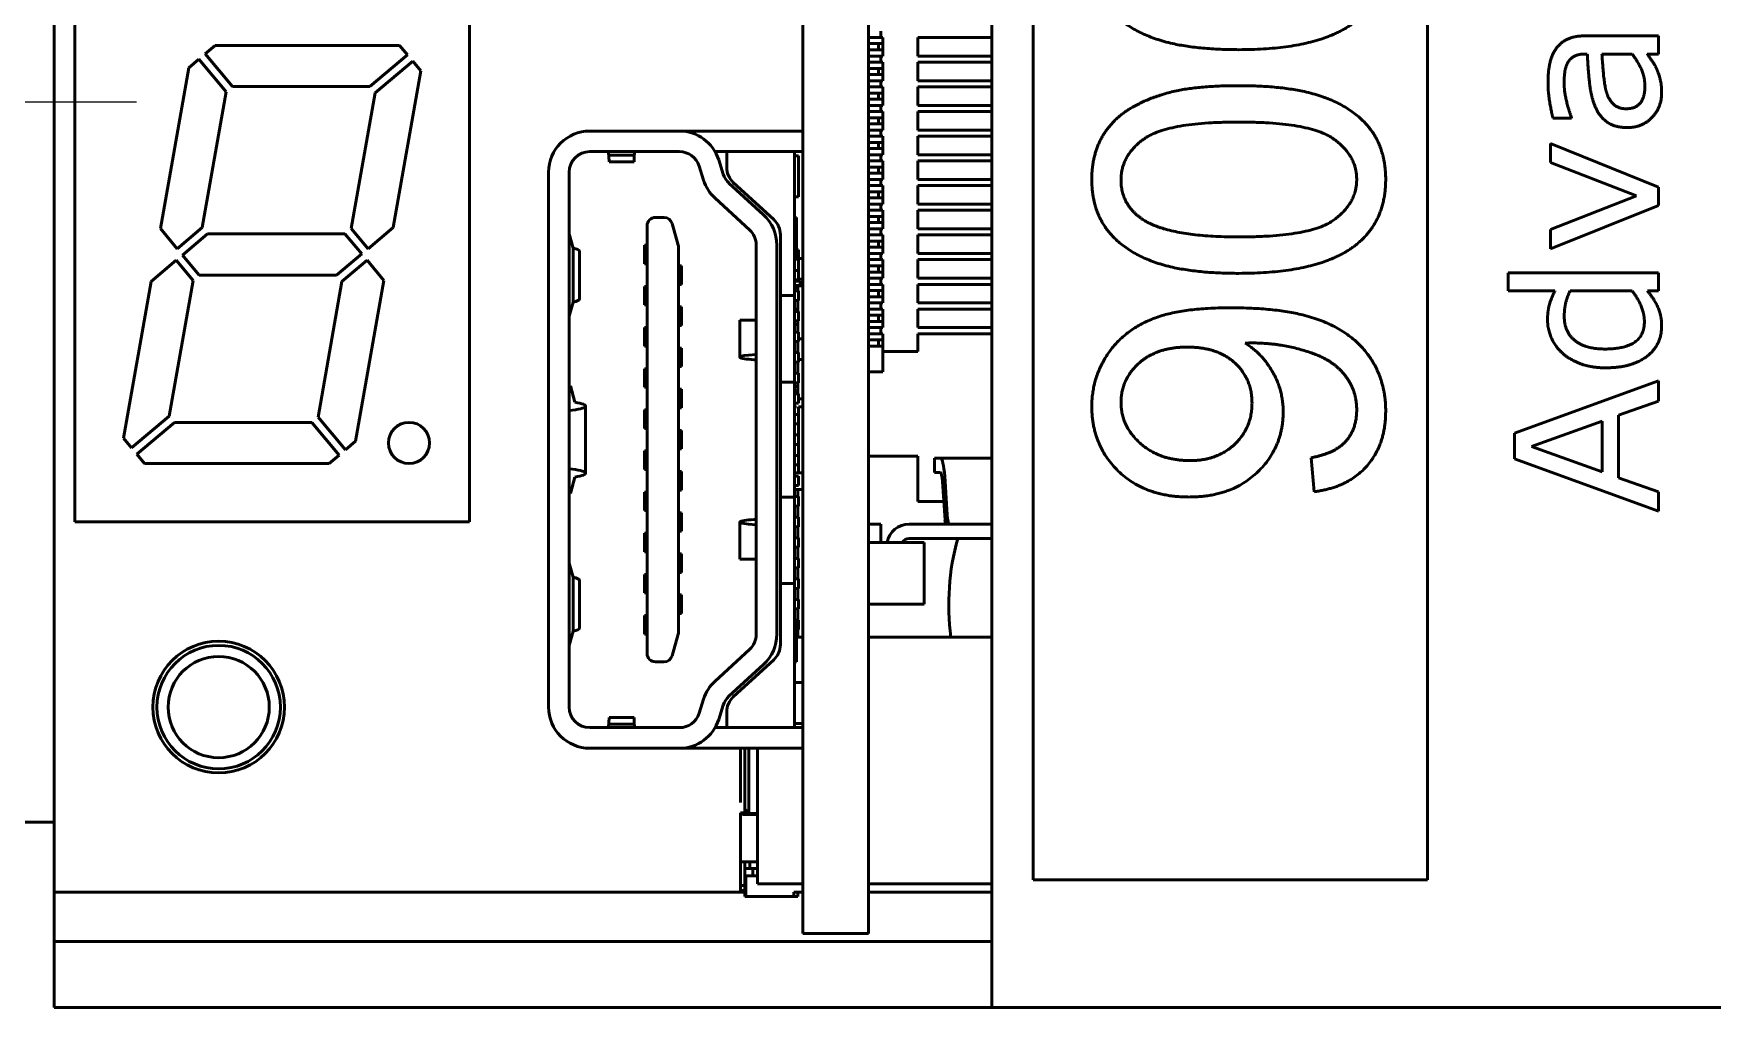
# Model space of a CAD drawing. Header units: millimetres. Extents: x 3118 to 4801, y 919 to 1849.
# Drawn here: x 3312.96 to 3353.78, y 1548.73 to 1572.4 of the extents above; entities that cross this region are included whole.
import ezdxf

# ---------------------------------------------------------------- set-up
doc = ezdxf.new("R2010")
doc.units = ezdxf.units.MM
doc.header["$LTSCALE"] = 1.8
doc.layers.add('외형선(ISO)', color=7, linetype='Continuous', lineweight=50)
doc.layers.add('중심 표식(ISO)', color=7, linetype='Continuous', lineweight=25)

msp = doc.modelspace()

# ---------------------------------------------------------------- linework, layer by layer
at = {"layer": '외형선(ISO)'}
for p, q in [((3336.26, 1642.327), (3336.26, 1548.727)), ((3333.26, 1640.527), (3333.26, 1550.527)), ((3313.46, 1639.527), (3313.46, 1551.527)), ((3337.26, 1639.227), (3337.26, 1551.827)), ((3346.845, 1551.827), (3346.845, 1639.227)), ((3331.66, 1550.527), (3331.66, 1581.427)), ((3313.96, 1573.527), (3313.96, 1560.527)), ((3323.56, 1560.527), (3323.56, 1573.527)), ((3333.56, 1572.302), (3333.26, 1572.302)), ((3333.56, 1572.452), (3333.56, 1572.302)), ((3333.61, 1572.302), (3333.56, 1572.302)), ((3333.61, 1572.302), (3333.61, 1571.852)), ((3334.46, 1572.302), (3334.46, 1571.852)), ((3336.26, 1572.302), (3334.46, 1572.302)), ((3352.467, 1572.342), (3350.684, 1572.342)), ((3352.467, 1571.899), (3352.467, 1572.342)), ((3317.131, 1571.901), (3317.376, 1572.107)), ((3317.376, 1572.107), (3317.131, 1571.901)), ((3317.797, 1571.107), (3317.131, 1571.901)), ((3317.131, 1571.901), (3317.797, 1571.107)), ((3317.376, 1572.107), (3321.859, 1572.107)), ((3317.376, 1572.107), (3321.859, 1572.107)), ((3322.053, 1571.877), (3321.136, 1571.107)), ((3322.053, 1571.877), (3321.136, 1571.107)), ((3321.859, 1572.107), (3322.053, 1571.877)), ((3321.859, 1572.107), (3322.053, 1571.877)), ((3333.498, 1572.152), (3333.26, 1572.152)), ((3333.498, 1572.002), (3333.26, 1572.002)), ((3333.56, 1571.852), (3333.26, 1571.852)), ((3333.61, 1572.152), (3333.498, 1572.152)), ((3333.498, 1572.152), (3333.498, 1572.002)), ((3333.61, 1572.002), (3333.498, 1572.002)), ((3333.61, 1571.852), (3333.56, 1571.852)), ((3333.56, 1571.852), (3333.56, 1571.702)), ((3336.26, 1571.852), (3334.46, 1571.852)), ((3350.664, 1571.899), (3350.733, 1571.899)), ((3351.09, 1571.899), (3351.824, 1571.899)), ((3352.19, 1571.899), (3352.467, 1571.899)), ((3316.042, 1567.656), (3316.732, 1571.567)), ((3316.042, 1567.656), (3316.732, 1571.567)), ((3316.732, 1571.567), (3316.977, 1571.773)), ((3316.732, 1571.567), (3316.977, 1571.773)), ((3316.977, 1571.773), (3317.644, 1570.979)), ((3316.977, 1571.773), (3317.644, 1570.979)), ((3321.264, 1570.954), (3322.181, 1571.723)), ((3322.181, 1571.723), (3321.264, 1570.954)), ((3322.375, 1571.493), (3321.703, 1567.68)), ((3322.375, 1571.493), (3321.703, 1567.68)), ((3322.181, 1571.723), (3322.375, 1571.493)), ((3322.375, 1571.493), (3322.181, 1571.723)), ((3333.56, 1571.702), (3333.26, 1571.702)), ((3333.498, 1571.552), (3333.26, 1571.552)), ((3333.61, 1571.552), (3333.498, 1571.552)), ((3333.498, 1571.552), (3333.498, 1571.402)), ((3333.61, 1571.702), (3333.56, 1571.702)), ((3333.61, 1571.702), (3333.61, 1571.252)), ((3334.46, 1571.702), (3334.46, 1571.252)), ((3336.26, 1571.702), (3334.46, 1571.702)), ((3321.136, 1571.107), (3317.797, 1571.107)), ((3321.136, 1571.107), (3317.797, 1571.107)), ((3333.498, 1571.402), (3333.26, 1571.402)), ((3333.56, 1571.252), (3333.26, 1571.252)), ((3333.56, 1571.102), (3333.26, 1571.102)), ((3333.61, 1571.402), (3333.498, 1571.402)), ((3333.61, 1571.252), (3333.56, 1571.252)), ((3333.56, 1571.252), (3333.56, 1571.102)), ((3333.61, 1571.102), (3333.56, 1571.102)), ((3333.61, 1571.102), (3333.61, 1570.652)), ((3336.26, 1571.252), (3334.46, 1571.252)), ((3334.46, 1571.102), (3334.46, 1570.652)), ((3336.26, 1571.102), (3334.46, 1571.102)), ((3317.644, 1570.979), (3317.062, 1567.68)), ((3317.644, 1570.979), (3317.062, 1567.68)), ((3320.683, 1567.656), (3321.264, 1570.954)), ((3320.683, 1567.656), (3321.264, 1570.954)), ((3333.498, 1570.952), (3333.26, 1570.952)), ((3333.498, 1570.802), (3333.26, 1570.802)), ((3333.56, 1570.652), (3333.26, 1570.652)), ((3333.61, 1570.952), (3333.498, 1570.952)), ((3333.498, 1570.952), (3333.498, 1570.802)), ((3333.61, 1570.802), (3333.498, 1570.802)), ((3333.61, 1570.652), (3333.56, 1570.652)), ((3333.56, 1570.652), (3333.56, 1570.502)), ((3336.26, 1570.652), (3334.46, 1570.652)), ((3333.56, 1570.502), (3333.26, 1570.502)), ((3333.498, 1570.352), (3333.26, 1570.352)), ((3333.498, 1570.202), (3333.26, 1570.202)), ((3333.61, 1570.352), (3333.498, 1570.352)), ((3333.498, 1570.352), (3333.498, 1570.202)), ((3333.61, 1570.202), (3333.498, 1570.202)), ((3333.61, 1570.502), (3333.56, 1570.502)), ((3333.61, 1570.502), (3333.61, 1570.052)), ((3334.46, 1570.502), (3334.46, 1570.052)), ((3336.26, 1570.502), (3334.46, 1570.502)), ((3349.898, 1570.344), (3350.347, 1570.344)), ((3350.347, 1570.344), (3350.347, 1570.367)), ((3328.663, 1570.027), (3326.48, 1570.027)), ((3328.663, 1570.027), (3331.66, 1570.027)), ((3333.56, 1570.052), (3333.26, 1570.052)), ((3333.56, 1569.902), (3333.26, 1569.902)), ((3333.61, 1570.052), (3333.56, 1570.052)), ((3333.56, 1570.052), (3333.56, 1569.902)), ((3333.61, 1569.902), (3333.56, 1569.902)), ((3333.61, 1569.902), (3333.61, 1569.452)), ((3336.26, 1570.052), (3334.46, 1570.052)), ((3334.46, 1569.902), (3334.46, 1569.452)), ((3336.26, 1569.902), (3334.46, 1569.902)), ((3326.48, 1569.527), (3328.663, 1569.527)), ((3326.947, 1569.443), (3326.932, 1569.527)), ((3327.562, 1569.443), (3326.947, 1569.443)), ((3327.562, 1569.443), (3327.577, 1569.527)), ((3329.529, 1569.527), (3329.81, 1569.527)), ((3331.46, 1569.527), (3329.81, 1569.527)), ((3329.81, 1569.527), (3329.81, 1569.147)), ((3331.46, 1566.527), (3331.46, 1569.527)), ((3331.46, 1569.527), (3331.66, 1569.527)), ((3331.46, 1569.427), (3331.56, 1569.427)), ((3331.56, 1569.427), (3331.56, 1568.427)), ((3333.498, 1569.752), (3333.26, 1569.752)), ((3333.498, 1569.602), (3333.26, 1569.602)), ((3333.56, 1569.452), (3333.26, 1569.452)), ((3333.61, 1569.752), (3333.498, 1569.752)), ((3333.498, 1569.752), (3333.498, 1569.602)), ((3333.61, 1569.602), (3333.498, 1569.602)), ((3333.61, 1569.452), (3333.56, 1569.452)), ((3333.56, 1569.452), (3333.56, 1569.302)), ((3336.26, 1569.452), (3334.46, 1569.452)), ((3349.841, 1569.724), (3349.841, 1569.262)), ((3352.467, 1568.662), (3349.841, 1569.724)), ((3325.48, 1569.027), (3325.48, 1556.027)), ((3325.98, 1556.027), (3325.98, 1569.027)), ((3326.951, 1569.277), (3327.558, 1569.277)), ((3329.14, 1569.178), (3329.249, 1568.832)), ((3329.726, 1568.983), (3329.617, 1569.328)), ((3333.56, 1569.302), (3333.26, 1569.302)), ((3333.498, 1569.152), (3333.26, 1569.152)), ((3333.498, 1569.002), (3333.26, 1569.002)), ((3333.61, 1569.152), (3333.498, 1569.152)), ((3333.498, 1569.152), (3333.498, 1569.002)), ((3333.61, 1569.002), (3333.498, 1569.002)), ((3333.61, 1569.302), (3333.56, 1569.302)), ((3333.61, 1569.302), (3333.61, 1568.852)), ((3334.46, 1569.302), (3334.46, 1568.852)), ((3336.26, 1569.302), (3334.46, 1569.302)), ((3349.841, 1569.262), (3351.93, 1568.456)), ((3330.705, 1567.994), (3329.865, 1568.765)), ((3329.971, 1568.779), (3330.953, 1567.876)), ((3333.56, 1568.852), (3333.26, 1568.852)), ((3333.56, 1568.702), (3333.26, 1568.702)), ((3333.61, 1568.852), (3333.56, 1568.852)), ((3333.56, 1568.852), (3333.56, 1568.702)), ((3333.61, 1568.702), (3333.56, 1568.702)), ((3333.61, 1568.702), (3333.61, 1568.252)), ((3336.26, 1568.852), (3334.46, 1568.852)), ((3334.46, 1568.702), (3334.46, 1568.252)), ((3336.26, 1568.702), (3334.46, 1568.702)), ((3352.467, 1568.219), (3352.467, 1568.662)), ((3329.527, 1568.396), (3330.367, 1567.626)), ((3331.46, 1568.427), (3331.56, 1568.427)), ((3333.498, 1568.552), (3333.26, 1568.552)), ((3333.498, 1568.402), (3333.26, 1568.402)), ((3333.56, 1568.252), (3333.26, 1568.252)), ((3333.61, 1568.552), (3333.498, 1568.552)), ((3333.498, 1568.552), (3333.498, 1568.402)), ((3333.61, 1568.402), (3333.498, 1568.402)), ((3333.61, 1568.252), (3333.56, 1568.252)), ((3333.56, 1568.252), (3333.56, 1568.102)), ((3336.26, 1568.252), (3334.46, 1568.252)), ((3351.93, 1568.456), (3349.841, 1567.639)), ((3349.841, 1567.162), (3352.467, 1568.219)), ((3328.291, 1567.927), (3328.077, 1567.927)), ((3328.634, 1567.254), (3328.483, 1567.782)), ((3331.46, 1567.927), (3331.51, 1567.927)), ((3331.51, 1567.927), (3331.51, 1566.927)), ((3333.56, 1568.102), (3333.26, 1568.102)), ((3333.498, 1567.952), (3333.26, 1567.952)), ((3333.498, 1567.802), (3333.26, 1567.802)), ((3333.61, 1567.952), (3333.498, 1567.952)), ((3333.498, 1567.952), (3333.498, 1567.802)), ((3333.61, 1567.802), (3333.498, 1567.802)), ((3333.61, 1568.102), (3333.56, 1568.102)), ((3333.61, 1568.102), (3333.61, 1567.652)), ((3334.46, 1568.102), (3334.46, 1567.652)), ((3336.26, 1568.102), (3334.46, 1568.102)), ((3316.452, 1567.168), (3316.042, 1567.656)), ((3316.452, 1567.168), (3316.042, 1567.656)), ((3317.062, 1567.68), (3316.452, 1567.168)), ((3317.062, 1567.68), (3316.452, 1567.168)), ((3316.58, 1567.015), (3317.191, 1567.527)), ((3316.58, 1567.015), (3317.191, 1567.527)), ((3317.191, 1567.527), (3320.53, 1567.527)), ((3317.191, 1567.527), (3320.53, 1567.527)), ((3320.53, 1567.527), (3320.939, 1567.04)), ((3320.53, 1567.527), (3320.939, 1567.04)), ((3321.092, 1567.168), (3320.683, 1567.656)), ((3321.092, 1567.168), (3320.683, 1567.656)), ((3321.703, 1567.68), (3321.092, 1567.168)), ((3321.703, 1567.68), (3321.092, 1567.168)), ((3326.075, 1567.184), (3325.98, 1567.527)), ((3327.877, 1567.727), (3327.877, 1557.327)), ((3331.115, 1567.508), (3331.115, 1566.527)), ((3333.56, 1567.652), (3333.26, 1567.652)), ((3333.56, 1567.502), (3333.26, 1567.502)), ((3333.498, 1567.352), (3333.26, 1567.352)), ((3333.61, 1567.352), (3333.498, 1567.352)), ((3333.498, 1567.352), (3333.498, 1567.202)), ((3333.61, 1567.652), (3333.56, 1567.652)), ((3333.56, 1567.652), (3333.56, 1567.502)), ((3333.61, 1567.502), (3333.56, 1567.502)), ((3333.61, 1567.502), (3333.61, 1567.052)), ((3336.26, 1567.652), (3334.46, 1567.652)), ((3334.46, 1567.502), (3334.46, 1567.052)), ((3336.26, 1567.502), (3334.46, 1567.502)), ((3349.841, 1567.639), (3349.841, 1567.162)), ((3316.989, 1566.527), (3316.58, 1567.015)), ((3316.989, 1566.527), (3316.58, 1567.015)), ((3320.939, 1567.04), (3320.328, 1566.527)), ((3320.328, 1566.527), (3320.939, 1567.04)), ((3326.075, 1567.184), (3326.075, 1565.87)), ((3326.23, 1567.108), (3326.23, 1565.947)), ((3327.81, 1566.802), (3327.81, 1567.252)), ((3327.81, 1567.252), (3327.877, 1567.252)), ((3328.642, 1557.855), (3328.642, 1567.199)), ((3330.53, 1567.257), (3330.53, 1557.797)), ((3331.03, 1557.797), (3331.03, 1567.257)), ((3331.46, 1566.927), (3331.51, 1566.927)), ((3331.56, 1567.142), (3331.51, 1567.142)), ((3331.56, 1566.912), (3331.56, 1567.142)), ((3331.66, 1566.927), (3331.56, 1566.927)), ((3333.498, 1567.202), (3333.26, 1567.202)), ((3333.56, 1567.052), (3333.26, 1567.052)), ((3333.61, 1567.202), (3333.498, 1567.202)), ((3333.61, 1567.052), (3333.56, 1567.052)), ((3333.56, 1567.052), (3333.56, 1566.902)), ((3336.26, 1567.052), (3334.46, 1567.052)), ((3315.816, 1566.374), (3316.427, 1566.886)), ((3315.816, 1566.374), (3316.427, 1566.886)), ((3316.427, 1566.886), (3316.836, 1566.399)), ((3316.427, 1566.886), (3316.836, 1566.399)), ((3320.328, 1566.527), (3316.989, 1566.527)), ((3320.328, 1566.527), (3316.989, 1566.527)), ((3320.457, 1566.374), (3321.067, 1566.886)), ((3320.457, 1566.374), (3321.067, 1566.886)), ((3321.067, 1566.886), (3321.477, 1566.399)), ((3321.067, 1566.886), (3321.477, 1566.399)), ((3327.81, 1566.802), (3327.877, 1566.802)), ((3328.642, 1566.752), (3328.71, 1566.752)), ((3328.71, 1566.302), (3328.71, 1566.752)), ((3331.115, 1566.027), (3331.115, 1566.527)), ((3331.56, 1566.912), (3331.46, 1566.912)), ((3331.56, 1566.642), (3331.46, 1566.642)), ((3331.46, 1566.027), (3331.46, 1566.527)), ((3331.56, 1566.912), (3331.56, 1566.777)), ((3331.56, 1566.777), (3331.56, 1566.642)), ((3331.56, 1566.412), (3331.56, 1566.642)), ((3333.56, 1566.902), (3333.26, 1566.902)), ((3333.498, 1566.752), (3333.26, 1566.752)), ((3333.498, 1566.602), (3333.26, 1566.602)), ((3333.61, 1566.752), (3333.498, 1566.752)), ((3333.498, 1566.752), (3333.498, 1566.602)), ((3333.61, 1566.602), (3333.498, 1566.602)), ((3333.61, 1566.902), (3333.56, 1566.902)), ((3333.61, 1566.902), (3333.61, 1566.452)), ((3334.46, 1566.902), (3334.46, 1566.452)), ((3336.26, 1566.902), (3334.46, 1566.902)), ((3348.81, 1566.584), (3348.81, 1566.142)), ((3352.467, 1566.584), (3348.81, 1566.584)), ((3352.467, 1566.142), (3352.467, 1566.584)), ((3315.144, 1562.562), (3315.816, 1566.374)), ((3315.144, 1562.562), (3315.816, 1566.374)), ((3316.836, 1566.399), (3316.255, 1563.1)), ((3316.836, 1566.399), (3316.255, 1563.1)), ((3319.875, 1563.076), (3320.457, 1566.374)), ((3319.875, 1563.076), (3320.457, 1566.374)), ((3321.477, 1566.399), (3320.787, 1562.488)), ((3321.477, 1566.399), (3320.787, 1562.488)), ((3327.81, 1565.802), (3327.81, 1566.252)), ((3327.81, 1566.252), (3327.877, 1566.252)), ((3328.642, 1566.302), (3328.71, 1566.302)), ((3331.56, 1566.412), (3331.46, 1566.412)), ((3331.599, 1566.377), (3331.46, 1566.377)), ((3331.599, 1566.277), (3331.46, 1566.277)), ((3331.54, 1566.227), (3331.46, 1566.227)), ((3331.56, 1566.142), (3331.46, 1566.142)), ((3331.54, 1566.391), (3331.54, 1566.412)), ((3331.54, 1566.391), (3331.54, 1566.377)), ((3331.54, 1566.277), (3331.54, 1566.266)), ((3331.66, 1566.266), (3331.54, 1566.266)), ((3331.54, 1566.227), (3331.54, 1566.266)), ((3331.54, 1566.177), (3331.54, 1566.227)), ((3331.54, 1566.177), (3331.54, 1566.142)), ((3331.56, 1566.426), (3331.56, 1566.377)), ((3331.56, 1566.426), (3331.66, 1566.426)), ((3331.56, 1566.266), (3331.56, 1566.277)), ((3331.56, 1565.912), (3331.56, 1566.142)), ((3331.599, 1566.277), (3331.599, 1566.377)), ((3331.66, 1566.331), (3331.599, 1566.331)), ((3333.56, 1566.452), (3333.26, 1566.452)), ((3333.56, 1566.302), (3333.26, 1566.302)), ((3333.498, 1566.152), (3333.26, 1566.152)), ((3333.61, 1566.152), (3333.498, 1566.152)), ((3333.498, 1566.152), (3333.498, 1566.002)), ((3333.61, 1566.452), (3333.56, 1566.452)), ((3333.56, 1566.452), (3333.56, 1566.302)), ((3333.61, 1566.302), (3333.56, 1566.302)), ((3333.61, 1566.302), (3333.61, 1565.852)), ((3336.26, 1566.452), (3334.46, 1566.452)), ((3334.46, 1566.302), (3334.46, 1565.852)), ((3336.26, 1566.302), (3334.46, 1566.302)), ((3348.81, 1566.142), (3349.947, 1566.142)), ((3350.313, 1566.142), (3351.821, 1566.142)), ((3352.193, 1566.142), (3352.467, 1566.142)), ((3326.075, 1565.87), (3325.98, 1565.527)), ((3327.81, 1565.802), (3327.877, 1565.802)), ((3328.642, 1565.752), (3328.71, 1565.752)), ((3328.71, 1565.302), (3328.71, 1565.752)), ((3331.46, 1566.027), (3331.115, 1566.027)), ((3331.115, 1565.527), (3331.115, 1566.027)), ((3331.46, 1565.527), (3331.46, 1566.027)), ((3331.56, 1565.912), (3331.46, 1565.912)), ((3331.49, 1565.677), (3331.54, 1565.727)), ((3331.54, 1565.912), (3331.54, 1565.727)), ((3331.54, 1565.727), (3331.54, 1565.642)), ((3333.498, 1566.002), (3333.26, 1566.002)), ((3333.56, 1565.852), (3333.26, 1565.852)), ((3333.56, 1565.702), (3333.26, 1565.702)), ((3333.61, 1566.002), (3333.498, 1566.002)), ((3333.61, 1565.852), (3333.56, 1565.852)), ((3333.56, 1565.852), (3333.56, 1565.702)), ((3333.61, 1565.702), (3333.56, 1565.702)), ((3333.61, 1565.702), (3333.61, 1565.252)), ((3336.26, 1565.852), (3334.46, 1565.852)), ((3334.46, 1565.702), (3334.46, 1565.252)), ((3336.26, 1565.702), (3334.46, 1565.702)), ((3328.642, 1565.302), (3328.71, 1565.302)), ((3330.337, 1565.434), (3330.13, 1565.434)), ((3330.13, 1565.434), (3330.13, 1564.531)), ((3330.337, 1565.434), (3330.53, 1565.434)), ((3331.115, 1564.427), (3331.115, 1565.527)), ((3331.46, 1565.647), (3331.49, 1565.677)), ((3331.56, 1565.642), (3331.46, 1565.642)), ((3331.46, 1564.427), (3331.46, 1565.527)), ((3331.56, 1565.412), (3331.46, 1565.412)), ((3331.46, 1565.327), (3331.54, 1565.327)), ((3331.54, 1565.412), (3331.54, 1565.142)), ((3331.56, 1565.412), (3331.56, 1565.642)), ((3333.498, 1565.552), (3333.26, 1565.552)), ((3333.498, 1565.402), (3333.26, 1565.402)), ((3333.61, 1565.552), (3333.498, 1565.552)), ((3333.498, 1565.552), (3333.498, 1565.402)), ((3333.61, 1565.402), (3333.498, 1565.402)), ((3327.81, 1564.802), (3327.81, 1565.252)), ((3327.81, 1565.252), (3327.877, 1565.252)), ((3331.56, 1565.142), (3331.46, 1565.142)), ((3331.56, 1564.912), (3331.46, 1564.912)), ((3331.54, 1564.912), (3331.54, 1564.642)), ((3331.56, 1564.912), (3331.56, 1565.142)), ((3331.56, 1564.977), (3331.66, 1564.977)), ((3333.56, 1565.252), (3333.26, 1565.252)), ((3333.56, 1565.102), (3333.26, 1565.102)), ((3333.498, 1564.952), (3333.26, 1564.952)), ((3333.61, 1564.952), (3333.498, 1564.952)), ((3333.498, 1564.952), (3333.498, 1564.802)), ((3333.61, 1565.252), (3333.56, 1565.252)), ((3333.56, 1565.252), (3333.56, 1565.102)), ((3333.61, 1565.102), (3333.56, 1565.102)), ((3333.61, 1565.102), (3333.61, 1564.672)), ((3336.26, 1565.252), (3334.46, 1565.252)), ((3334.46, 1565.102), (3334.46, 1564.672)), ((3336.26, 1565.102), (3334.46, 1565.102)), ((3327.81, 1564.802), (3327.877, 1564.802)), ((3328.642, 1564.752), (3328.71, 1564.752)), ((3328.71, 1564.302), (3328.71, 1564.752)), ((3330.337, 1564.581), (3330.53, 1564.6)), ((3331.56, 1564.642), (3331.46, 1564.642)), ((3331.56, 1564.412), (3331.56, 1564.642)), ((3331.66, 1564.477), (3331.56, 1564.477)), ((3333.498, 1564.802), (3333.26, 1564.802)), ((3333.61, 1564.802), (3333.498, 1564.802)), ((3333.61, 1564.672), (3333.61, 1564.177)), ((3334.46, 1564.672), (3333.61, 1564.672)), ((3327.81, 1563.802), (3327.81, 1564.252)), ((3327.81, 1564.252), (3327.877, 1564.252)), ((3328.642, 1564.302), (3328.71, 1564.302)), ((3331.115, 1563.927), (3331.115, 1564.427)), ((3331.46, 1563.927), (3331.46, 1564.427)), ((3331.56, 1564.412), (3331.46, 1564.412)), ((3331.56, 1564.142), (3331.46, 1564.142)), ((3331.54, 1564.412), (3331.54, 1564.142)), ((3331.56, 1563.912), (3331.56, 1564.142)), ((3333.26, 1564.177), (3333.61, 1564.177)), ((3325.98, 1563.839), (3326.011, 1563.839)), ((3326.119, 1563.436), (3326.011, 1563.839)), ((3327.81, 1563.802), (3327.877, 1563.802)), ((3328.642, 1563.752), (3328.71, 1563.752)), ((3328.71, 1563.302), (3328.71, 1563.752)), ((3331.46, 1563.927), (3331.115, 1563.927)), ((3331.115, 1563.427), (3331.115, 1563.927)), ((3331.46, 1563.427), (3331.46, 1563.927)), ((3331.56, 1563.912), (3331.46, 1563.912)), ((3331.46, 1563.817), (3331.54, 1563.817)), ((3331.54, 1563.717), (3331.46, 1563.717)), ((3331.54, 1563.912), (3331.54, 1563.817)), ((3331.54, 1563.717), (3331.54, 1563.817)), ((3331.54, 1563.717), (3331.54, 1563.647)), ((3352.467, 1563.959), (3348.967, 1562.684)), ((3352.467, 1563.464), (3352.467, 1563.959)), ((3326.38, 1563.344), (3326.38, 1561.71)), ((3327.81, 1562.802), (3327.81, 1563.252)), ((3327.81, 1563.252), (3327.877, 1563.252)), ((3328.642, 1563.302), (3328.71, 1563.302)), ((3331.115, 1561.627), (3331.115, 1563.427)), ((3331.56, 1563.642), (3331.46, 1563.642)), ((3331.46, 1561.627), (3331.46, 1563.427)), ((3331.56, 1563.412), (3331.46, 1563.412)), ((3331.51, 1563.327), (3331.497, 1563.327)), ((3331.54, 1563.647), (3331.54, 1563.642)), ((3331.56, 1563.412), (3331.56, 1563.642)), ((3331.56, 1563.517), (3331.66, 1563.517)), ((3331.56, 1563.327), (3331.66, 1563.327)), ((3331.56, 1563.177), (3331.56, 1563.327)), ((3351.496, 1563.122), (3352.467, 1563.464)), ((3316.255, 1563.1), (3315.338, 1562.331)), ((3316.255, 1563.1), (3315.338, 1562.331)), ((3315.466, 1562.178), (3316.383, 1562.947)), ((3316.383, 1562.947), (3315.466, 1562.178)), ((3316.383, 1562.947), (3319.722, 1562.947)), ((3316.383, 1562.947), (3319.722, 1562.947)), ((3319.722, 1562.947), (3320.388, 1562.153)), ((3319.722, 1562.947), (3320.388, 1562.153)), ((3320.542, 1562.282), (3319.875, 1563.076)), ((3319.875, 1563.076), (3320.542, 1562.282)), ((3331.56, 1563.142), (3331.46, 1563.142)), ((3331.56, 1562.912), (3331.46, 1562.912)), ((3331.56, 1563.142), (3331.56, 1563.177)), ((3331.56, 1562.912), (3331.56, 1563.142)), ((3331.56, 1562.912), (3331.56, 1562.904)), ((3331.56, 1562.642), (3331.56, 1562.904)), ((3349.373, 1562.362), (3351.093, 1562.976)), ((3351.093, 1562.976), (3351.093, 1561.744)), ((3351.496, 1561.599), (3351.496, 1563.122)), ((3315.338, 1562.331), (3315.144, 1562.562)), ((3315.144, 1562.562), (3315.338, 1562.331)), ((3320.787, 1562.488), (3320.542, 1562.282)), ((3320.542, 1562.282), (3320.787, 1562.488)), ((3327.81, 1562.802), (3327.877, 1562.802)), ((3328.642, 1562.752), (3328.71, 1562.752)), ((3328.71, 1562.302), (3328.71, 1562.752)), ((3331.56, 1562.642), (3331.46, 1562.642)), ((3331.56, 1562.412), (3331.56, 1562.642)), ((3348.967, 1562.684), (3348.967, 1562.062)), ((3315.66, 1561.947), (3315.466, 1562.178)), ((3315.466, 1562.178), (3315.66, 1561.947)), ((3320.388, 1562.153), (3320.143, 1561.947)), ((3320.388, 1562.153), (3320.143, 1561.947)), ((3327.81, 1561.802), (3327.81, 1562.252)), ((3327.81, 1562.252), (3327.877, 1562.252)), ((3328.642, 1562.302), (3328.71, 1562.302)), ((3331.56, 1562.412), (3331.46, 1562.412)), ((3331.56, 1562.142), (3331.46, 1562.142)), ((3331.56, 1562.142), (3331.56, 1562.412)), ((3331.56, 1561.912), (3331.56, 1562.142)), ((3333.26, 1562.127), (3334.46, 1562.127)), ((3334.46, 1561.027), (3334.46, 1562.127)), ((3335.005, 1562.077), (3334.86, 1562.077)), ((3334.86, 1561.727), (3334.86, 1562.077)), ((3336.26, 1562.077), (3335.005, 1562.077)), ((3344.018, 1562.088), (3344.092, 1561.261)), ((3348.967, 1562.062), (3352.467, 1560.787)), ((3351.093, 1561.744), (3349.373, 1562.362)), ((3320.143, 1561.947), (3315.66, 1561.947)), ((3320.143, 1561.947), (3315.66, 1561.947)), ((3326.119, 1561.618), (3326.011, 1561.216)), ((3327.81, 1561.802), (3327.877, 1561.802)), ((3328.642, 1561.752), (3328.71, 1561.752)), ((3328.71, 1561.302), (3328.71, 1561.752)), ((3331.115, 1561.127), (3331.115, 1561.627)), ((3331.56, 1561.912), (3331.46, 1561.912)), ((3331.56, 1561.642), (3331.46, 1561.642)), ((3331.46, 1561.127), (3331.46, 1561.627)), ((3331.497, 1561.717), (3331.51, 1561.717)), ((3331.56, 1561.717), (3331.51, 1561.717)), ((3331.56, 1561.867), (3331.56, 1561.912)), ((3331.56, 1561.717), (3331.56, 1561.867)), ((3331.66, 1561.717), (3331.56, 1561.717)), ((3331.56, 1561.412), (3331.56, 1561.642)), ((3335.005, 1561.727), (3334.86, 1561.727)), ((3335.171, 1560.698), (3335.11, 1561.637)), ((3325.98, 1561.216), (3326.011, 1561.216)), ((3327.81, 1560.802), (3327.81, 1561.252)), ((3327.81, 1561.252), (3327.877, 1561.252)), ((3328.642, 1561.302), (3328.71, 1561.302)), ((3331.56, 1561.412), (3331.46, 1561.412)), ((3331.46, 1561.317), (3331.49, 1561.317)), ((3331.66, 1561.317), (3331.49, 1561.317)), ((3331.54, 1561.317), (3331.54, 1561.304)), ((3331.54, 1561.304), (3331.54, 1561.142)), ((3335.058, 1561.507), (3335.118, 1560.568)), ((3352.467, 1561.259), (3351.496, 1561.599)), ((3352.467, 1560.787), (3352.467, 1561.259)), ((3327.81, 1560.802), (3327.877, 1560.802)), ((3331.46, 1561.127), (3331.115, 1561.127)), ((3331.115, 1560.627), (3331.115, 1561.127)), ((3331.56, 1561.142), (3331.46, 1561.142)), ((3331.46, 1560.627), (3331.46, 1561.127)), ((3331.56, 1560.912), (3331.46, 1560.912)), ((3331.54, 1560.912), (3331.54, 1560.642)), ((3331.56, 1560.912), (3331.56, 1561.142)), ((3334.46, 1561.027), (3335.089, 1561.027)), ((3313.96, 1560.527), (3323.56, 1560.527)), ((3328.642, 1560.752), (3328.71, 1560.752)), ((3328.71, 1560.302), (3328.71, 1560.752)), ((3330.13, 1559.621), (3330.13, 1560.524)), ((3330.53, 1560.455), (3330.337, 1560.473)), ((3331.115, 1559.527), (3331.115, 1560.627)), ((3331.56, 1560.642), (3331.46, 1560.642)), ((3331.46, 1559.527), (3331.46, 1560.627)), ((3331.56, 1560.412), (3331.46, 1560.412)), ((3331.54, 1560.412), (3331.54, 1560.142)), ((3331.56, 1560.412), (3331.56, 1560.642)), ((3333.26, 1560.477), (3333.56, 1560.477)), ((3333.56, 1560.027), (3333.56, 1560.477)), ((3336.26, 1560.477), (3334.25, 1560.477)), ((3327.81, 1559.802), (3327.81, 1560.252)), ((3327.81, 1560.252), (3327.877, 1560.252)), ((3328.642, 1560.302), (3328.71, 1560.302)), ((3331.56, 1560.142), (3331.46, 1560.142)), ((3331.56, 1559.912), (3331.56, 1560.142)), ((3333.66, 1560.027), (3333.26, 1560.027)), ((3333.66, 1560.027), (3334.21, 1560.027)), ((3334.61, 1560.027), (3334.21, 1560.027)), ((3334.25, 1560.127), (3336.26, 1560.127)), ((3334.61, 1558.527), (3334.61, 1560.027)), ((3327.81, 1559.802), (3327.877, 1559.802)), ((3328.642, 1559.752), (3328.71, 1559.752)), ((3328.71, 1559.302), (3328.71, 1559.752)), ((3330.13, 1559.621), (3330.337, 1559.621)), ((3330.53, 1559.621), (3330.337, 1559.621)), ((3331.56, 1559.912), (3331.46, 1559.912)), ((3331.56, 1559.642), (3331.46, 1559.642)), ((3331.54, 1559.912), (3331.54, 1559.642)), ((3331.56, 1559.412), (3331.56, 1559.642)), ((3326.075, 1559.184), (3325.98, 1559.527)), ((3326.075, 1559.184), (3326.075, 1557.87)), ((3327.81, 1558.802), (3327.81, 1559.252)), ((3327.81, 1559.252), (3327.877, 1559.252)), ((3328.642, 1559.302), (3328.71, 1559.302)), ((3331.115, 1559.027), (3331.115, 1559.527)), ((3331.46, 1559.027), (3331.46, 1559.527)), ((3331.56, 1559.412), (3331.46, 1559.412)), ((3331.54, 1559.412), (3331.54, 1559.142)), ((3326.23, 1559.108), (3326.23, 1557.947)), ((3327.81, 1558.802), (3327.877, 1558.802)), ((3331.46, 1559.027), (3331.115, 1559.027)), ((3331.115, 1558.527), (3331.115, 1559.027)), ((3331.56, 1559.142), (3331.46, 1559.142)), ((3331.46, 1558.527), (3331.46, 1559.027)), ((3331.56, 1558.912), (3331.46, 1558.912)), ((3331.54, 1558.912), (3331.54, 1558.642)), ((3331.56, 1558.912), (3331.56, 1559.142)), ((3328.642, 1558.752), (3328.71, 1558.752)), ((3328.71, 1558.302), (3328.71, 1558.752)), ((3331.115, 1558.527), (3331.115, 1557.547)), ((3331.56, 1558.642), (3331.46, 1558.642)), ((3331.46, 1555.527), (3331.46, 1558.527)), ((3331.56, 1558.412), (3331.46, 1558.412)), ((3331.54, 1558.412), (3331.54, 1558.142)), ((3331.56, 1558.412), (3331.56, 1558.642)), ((3333.66, 1558.527), (3333.26, 1558.527)), ((3333.66, 1558.527), (3334.21, 1558.527)), ((3334.61, 1558.527), (3334.21, 1558.527)), ((3327.81, 1557.802), (3327.81, 1558.252)), ((3327.81, 1558.252), (3327.877, 1558.252)), ((3328.642, 1558.302), (3328.71, 1558.302)), ((3331.56, 1558.142), (3331.46, 1558.142)), ((3331.46, 1558.127), (3331.51, 1558.127)), ((3331.51, 1558.127), (3331.51, 1557.127)), ((3331.56, 1557.912), (3331.56, 1558.142)), ((3326.075, 1557.87), (3325.98, 1557.527)), ((3327.81, 1557.802), (3327.877, 1557.802)), ((3328.483, 1557.272), (3328.634, 1557.8)), ((3331.56, 1557.912), (3331.51, 1557.912)), ((3331.51, 1557.727), (3331.66, 1557.727)), ((3331.54, 1557.912), (3331.54, 1557.727)), ((3333.26, 1557.727), (3336.26, 1557.727)), ((3328.077, 1557.127), (3328.291, 1557.127)), ((3330.367, 1557.429), (3329.527, 1556.658)), ((3330.953, 1557.179), (3329.971, 1556.276)), ((3331.46, 1557.127), (3331.51, 1557.127)), ((3329.865, 1556.29), (3330.705, 1557.06)), ((3331.46, 1556.627), (3331.66, 1556.627)), ((3329.249, 1556.222), (3329.14, 1555.877)), ((3329.617, 1555.726), (3329.726, 1556.071)), ((3329.81, 1555.908), (3329.81, 1555.527)), ((3328.663, 1555.527), (3326.48, 1555.527)), ((3326.932, 1555.527), (3326.947, 1555.612)), ((3327.562, 1555.612), (3326.947, 1555.612)), ((3326.951, 1555.777), (3327.558, 1555.777)), ((3327.577, 1555.527), (3327.562, 1555.612)), ((3329.81, 1555.527), (3329.529, 1555.527)), ((3329.81, 1555.527), (3331.46, 1555.527)), ((3331.46, 1555.627), (3331.66, 1555.627)), ((3331.66, 1555.527), (3331.46, 1555.527)), ((3326.48, 1555.027), (3328.663, 1555.027)), ((3331.66, 1555.027), (3328.663, 1555.027)), ((3330.15, 1553.903), (3330.15, 1555.027)), ((3330.25, 1553.903), (3330.25, 1555.027)), ((3330.35, 1553.492), (3330.35, 1555.027)), ((3330.56, 1555.027), (3330.56, 1551.727)), ((3330.15, 1553.903), (3330.15, 1553.711)), ((3330.25, 1553.903), (3330.25, 1553.797)), ((3330.15, 1552.267), (3330.15, 1553.455)), ((3330.212, 1553.455), (3330.15, 1553.455)), ((3330.25, 1553.455), (3330.212, 1553.455)), ((3330.25, 1553.797), (3330.25, 1553.542)), ((3330.25, 1553.542), (3330.335, 1553.457)), ((3330.25, 1553.542), (3330.25, 1553.455)), ((3330.35, 1553.442), (3330.335, 1553.457)), ((3312.46, 1553.227), (3313.46, 1553.227)), ((3330.218, 1553.417), (3330.3, 1553.417)), ((3330.56, 1553.417), (3330.3, 1553.417)), ((3330.56, 1553.442), (3330.35, 1553.442)), ((3330.375, 1553.442), (3330.375, 1553.417)), ((3330.15, 1552.117), (3330.15, 1552.267)), ((3330.3, 1552.267), (3330.15, 1552.267)), ((3330.25, 1552.267), (3330.25, 1552.259)), ((3330.25, 1552.259), (3330.25, 1552.107)), ((3330.56, 1552.267), (3330.3, 1552.267)), ((3330.375, 1552.267), (3330.375, 1552.107)), ((3330.15, 1551.689), (3330.15, 1552.117)), ((3330.25, 1551.689), (3330.25, 1552.107)), ((3330.375, 1552.107), (3330.25, 1552.107)), ((3330.275, 1551.927), (3330.445, 1551.927)), ((3330.275, 1551.927), (3330.275, 1551.427)), ((3330.56, 1552.107), (3330.375, 1552.107)), ((3330.445, 1552.107), (3330.445, 1551.927)), ((3330.445, 1551.927), (3330.56, 1551.927)), ((3337.26, 1551.827), (3346.845, 1551.827)), ((3313.46, 1551.527), (3330.25, 1551.527)), ((3313.46, 1550.327), (3313.46, 1551.527)), ((3330.15, 1551.63), (3330.15, 1551.689)), ((3330.15, 1551.689), (3330.25, 1551.689)), ((3330.15, 1551.63), (3330.15, 1551.571)), ((3330.15, 1551.571), (3330.15, 1551.567)), ((3330.15, 1551.571), (3330.25, 1551.571)), ((3330.15, 1551.567), (3330.25, 1551.567)), ((3330.25, 1551.63), (3330.25, 1551.689)), ((3330.25, 1551.63), (3330.25, 1551.571)), ((3330.25, 1551.427), (3330.25, 1551.571)), ((3330.275, 1551.427), (3330.25, 1551.427)), ((3330.445, 1551.427), (3330.275, 1551.427)), ((3331.44, 1551.427), (3330.445, 1551.427)), ((3331.46, 1551.727), (3330.56, 1551.727)), ((3331.49, 1551.527), (3331.44, 1551.527)), ((3331.44, 1551.527), (3331.44, 1551.427)), ((3331.44, 1551.427), (3331.54, 1551.427)), ((3331.46, 1551.727), (3331.66, 1551.727)), ((3331.66, 1551.527), (3331.49, 1551.527)), ((3331.54, 1551.427), (3331.54, 1551.527)), ((3333.26, 1551.727), (3336.26, 1551.727)), ((3333.26, 1551.527), (3336.26, 1551.527)), ((3313.46, 1550.327), (3316.46, 1550.327)), ((3313.46, 1550.327), (3313.46, 1548.727)), ((3336.26, 1550.327), (3316.46, 1550.327)), ((3333.26, 1550.527), (3331.66, 1550.527)), ((3316.46, 1548.727), (3313.46, 1548.727)), ((3336.26, 1548.727), (3316.46, 1548.727)), ((3336.26, 1548.727), (3372.26, 1548.727))]:
    msp.add_line(p, q, dxfattribs=at)
for centre, radius in [((3322.087, 1562.447), 0.5), ((3322.087, 1562.447), 0.5), ((3317.46, 1556.027), 1.6), ((3317.46, 1556.027), 1.5), ((3317.46, 1556.027), 1.23)]:
    msp.add_circle(centre, radius, dxfattribs=at)
for centre, radius, start, end in [((3326.48, 1569.027), 1, 90, 180), ((3328.663, 1569.027), 1, 17.5256, 90), ((3326.48, 1569.027), 0.5, 90, 180), ((3328.663, 1569.027), 0.5, 17.5256, 90), ((3330.203, 1569.134), 0.5, 197.5256, 227.4896), ((3330.31, 1569.147), 0.5, 180, 227.4002), ((3330.203, 1569.134), 1, 197.5256, 227.4896), ((3328.077, 1567.727), 0.2, 90, 180), ((3328.291, 1567.727), 0.2, 15.9454, 90), ((3330.03, 1567.257), 1, 0, 47.4896), ((3330.615, 1567.508), 0.5, 0, 47.4002), ((3330.03, 1567.257), 0.5, 0, 47.4896), ((3328.442, 1567.199), 0.2, 0, 15.9454), ((3331.51, 1566.477), 0.15, 339.9518, 0), ((3331.49, 1565.677), 0.05, 360, 45), ((3331.497, 1563.477), 0.15, 255.5221, 270), ((3331.497, 1561.567), 0.15, 90, 104.4779), ((3334.25, 1559.927), 0.55, 90, 169.5243), ((3334.25, 1559.927), 0.2, 90, 150), ((3341.21, 1558.527), 6, 164.534, 187.6623), ((3328.442, 1557.855), 0.2, 344.0546, 0), ((3330.03, 1557.797), 0.5, 312.5104, 0), ((3330.03, 1557.797), 1, 312.5104, 0), ((3330.615, 1557.547), 0.5, 312.5998, 0), ((3328.077, 1557.327), 0.2, 180, 270), ((3328.291, 1557.327), 0.2, 270, 344.0546), ((3330.203, 1555.921), 1, 132.5104, 162.4744), ((3326.48, 1556.027), 1, 180, 270), ((3326.48, 1556.027), 0.5, 180, 270), ((3330.203, 1555.921), 0.5, 132.5104, 162.4744), ((3330.31, 1555.908), 0.5, 132.5998, 180), ((3328.663, 1556.027), 0.5, 270, 342.4744), ((3328.663, 1556.027), 1, 270, 342.4744), ((3330.3, 1553.492), 0.05, 315, 0)]:
    msp.add_arc(centre, radius, start, end, dxfattribs=at)
for centre, major_axis, ratio, start_param, end_param in [((3326.951, 1570.377), (0, -1.1), 0.006109, 5.72752, 6.283185), ((3327.558, 1570.377), (0, -1.1), 0.006109, 6.283185, 6.838851), ((3324.93, 1567.108), (-1.3, 0), 0.125, 3.141593, 3.633616), ((3324.93, 1565.947), (-1.3, 0), 0.125, 2.649569, 3.141593), ((3330.73, 1564.531), (-0.6, 0), 0.11087, 5.425406, 7.411071), ((3330.43, 1564.461), (-0.1, 0), 0.11087, 3.141593, 4.269478), ((3331.539, 1563.647), (-0.099, 0), 0.707107, 4.712389, 5.636308), ((3325.287, 1563.344), (-1.093, 0), 0.130081, 2.257442, 3.846747), ((3335.005, 1561.377), (0, 0.7), 0.161765, 5.092083, 6.283185), ((3325.287, 1561.71), (-1.093, 0), 0.130081, 2.436438, 4.025743), ((3335.005, 1561.377), (0, 0.35), 0.161765, 5.092083, 6.283185), ((3330.73, 1560.524), (-0.6, 0), 0.11087, 5.1553, 7.140965), ((3330.43, 1560.594), (-0.1, 0), 0.11087, 2.013707, 3.141593), ((3335.223, 1560.827), (0, 0.7), 0.161765, 1.950491, 2.094395), ((3335.223, 1560.827), (0, 0.35), 0.161765, 1.950491, 3.141593), ((3324.93, 1559.108), (-1.3, 0), 0.125, 3.141593, 3.633616), ((3324.93, 1557.947), (-1.3, 0), 0.125, 2.649569, 3.141593), ((3326.951, 1554.677), (0, 1.1), 0.006109, 6.283185, 6.838851), ((3327.558, 1554.677), (0, 1.1), 0.006109, 5.72752, 6.283185)]:
    msp.add_ellipse(centre, major_axis=major_axis, ratio=ratio, start_param=start_param, end_param=end_param, dxfattribs=at)
for points, degree in [([(3338.687, 1574.29), (3338.687, 1573.521), (3339.504, 1572.518), (3341.019, 1572.006), (3342.262, 1572.006)], 2), ([(3342.262, 1572.006), (3344.231, 1572.006), (3345.111, 1572.7)], 2), ([(3350.684, 1572.342), (3350.433, 1572.342), (3350.09, 1572.187), (3349.981, 1572.039)], 2), ([(3349.981, 1572.039), (3349.87, 1571.887), (3349.778, 1571.476), (3349.778, 1571.199)], 2), ([(3350.261, 1571.696), (3350.318, 1571.793), (3350.516, 1571.899), (3350.664, 1571.899)], 2), ([(3350.733, 1571.899), (3350.753, 1571.513), (3350.827, 1570.844), (3350.933, 1570.604)], 2), ([(3351.193, 1570.993), (3351.15, 1571.153), (3351.101, 1571.699), (3351.09, 1571.899)], 2), ([(3351.824, 1571.899), (3351.95, 1571.736), (3352.133, 1571.35), (3352.133, 1571.119)], 2), ([(3352.416, 1571.547), (3352.373, 1571.642), (3352.23, 1571.842), (3352.19, 1571.899)], 2), ([(3350.17, 1571.196), (3350.17, 1571.339), (3350.207, 1571.602), (3350.261, 1571.696)], 2), ([(3352.541, 1570.959), (3352.541, 1571.15), (3352.467, 1571.436), (3352.416, 1571.547)], 2), ([(3342.262, 1571.131), (3341.222, 1571.131), (3339.995, 1570.816), (3339.141, 1570.267), (3338.687, 1569.413), (3338.687, 1568.853)], 2), ([(3345.832, 1568.853), (3345.832, 1569.616), (3345.01, 1570.624), (3343.495, 1571.131), (3342.262, 1571.131)], 2), ([(3349.778, 1571.199), (3349.778, 1570.962), (3349.864, 1570.473), (3349.898, 1570.344)], 2), ([(3350.347, 1570.367), (3350.261, 1570.596), (3350.17, 1571.022), (3350.17, 1571.196)], 2), ([(3352.133, 1571.119), (3352.133, 1570.842), (3351.904, 1570.57), (3351.678, 1570.57)], 2), ([(3350.933, 1570.604), (3351.038, 1570.367), (3351.407, 1570.113), (3351.707, 1570.113)], 2), ([(3351.678, 1570.57), (3351.476, 1570.57), (3351.247, 1570.804), (3351.193, 1570.993)], 2), ([(3351.707, 1570.113), (3352.07, 1570.113), (3352.541, 1570.604), (3352.541, 1570.959)], 2), ([(3339.397, 1568.842), (3339.397, 1569.44), (3340.534, 1570.246), (3342.262, 1570.246)], 2), ([(3342.262, 1570.246), (3343.986, 1570.246), (3345.127, 1569.44), (3345.127, 1568.853)], 2), ([(3338.687, 1568.853), (3338.687, 1568.085), (3339.504, 1567.082), (3341.019, 1566.569), (3342.262, 1566.569)], 2), ([(3339.899, 1567.898), (3339.397, 1568.25), (3339.397, 1568.842)], 2), ([(3345.127, 1568.853), (3345.127, 1568.261), (3343.991, 1567.455), (3342.262, 1567.455)], 2), ([(3345.111, 1567.263), (3345.832, 1567.839), (3345.832, 1568.853)], 2), ([(3342.262, 1567.455), (3340.539, 1567.455), (3339.899, 1567.898)], 2), ([(3342.262, 1566.569), (3344.231, 1566.569), (3345.111, 1567.263)], 2), ([(3349.947, 1566.142), (3349.853, 1565.964), (3349.767, 1565.644), (3349.767, 1565.439)], 2), ([(3350.173, 1565.516), (3350.173, 1565.682), (3350.233, 1565.964), (3350.313, 1566.142)], 2), ([(3351.821, 1566.142), (3351.956, 1565.976), (3352.121, 1565.59), (3352.121, 1565.402)], 2), ([(3352.541, 1565.296), (3352.541, 1565.539), (3352.358, 1565.95), (3352.193, 1566.142)], 2), ([(3342.07, 1565.732), (3340.784, 1565.732), (3339.424, 1565.145), (3338.687, 1564.014), (3338.687, 1563.331)], 2), ([(3345.832, 1563.224), (3345.832, 1563.998), (3344.999, 1565.15), (3343.415, 1565.732), (3342.07, 1565.732)], 2), ([(3349.767, 1565.439), (3349.767, 1565.21), (3349.956, 1564.784), (3350.133, 1564.624)], 2), ([(3351.167, 1564.73), (3350.69, 1564.73), (3350.173, 1565.144), (3350.173, 1565.516)], 2), ([(3352.121, 1565.402), (3352.121, 1565.05), (3351.633, 1564.73), (3351.167, 1564.73)], 2), ([(3351.173, 1564.273), (3351.816, 1564.273), (3352.541, 1564.824), (3352.541, 1565.296)], 2), ([(3339.397, 1563.438), (3339.397, 1563.992), (3340.267, 1564.777), (3341.008, 1564.777)], 2), ([(3341.008, 1564.777), (3341.745, 1564.777), (3342.582, 1564.009), (3342.582, 1563.416)], 2), ([(3342.417, 1564.873), (3342.534, 1564.878), (3342.588, 1564.878)], 2), ([(3343.34, 1563.203), (3343.34, 1563.726), (3342.828, 1564.617), (3342.417, 1564.873)], 2), ([(3342.588, 1564.878), (3343.127, 1564.878), (3344.156, 1564.622), (3344.764, 1564.243), (3345.127, 1563.64), (3345.127, 1563.246)], 2), ([(3350.133, 1564.624), (3350.318, 1564.464), (3350.841, 1564.273), (3351.173, 1564.273)], 2), ([(3338.687, 1563.331), (3338.687, 1562.387), (3339.984, 1561.133), (3341.051, 1561.133)], 2), ([(3341.078, 1562.018), (3340.331, 1562.018), (3339.397, 1562.861), (3339.397, 1563.438)], 2), ([(3342.582, 1563.416), (3342.582, 1562.819), (3341.745, 1562.018), (3341.078, 1562.018)], 2), ([(3341.051, 1561.133), (3342.081, 1561.133), (3343.34, 1562.333), (3343.34, 1563.203)], 2), ([(3345.127, 1563.246), (3345.127, 1562.787), (3344.599, 1562.194), (3344.018, 1562.088)], 2), ([(3344.092, 1561.261), (3344.919, 1561.367), (3345.832, 1562.408), (3345.832, 1563.224)], 2), ([(3330.218, 1553.417), (3330.168, 1553.422), (3330.15, 1553.435), (3330.15, 1553.455)], 3), ([(3330.273, 1553.417), (3330.255, 1553.422), (3330.25, 1553.435), (3330.25, 1553.455)], 3)]:
    msp.add_open_spline(points, degree=degree, dxfattribs=at)
at = {"layer": '중심 표식(ISO)'}
msp.add_line((3315.46, 1570.727), (3301.46, 1570.727), dxfattribs=at)

doc.saveas('drawing.dxf')
